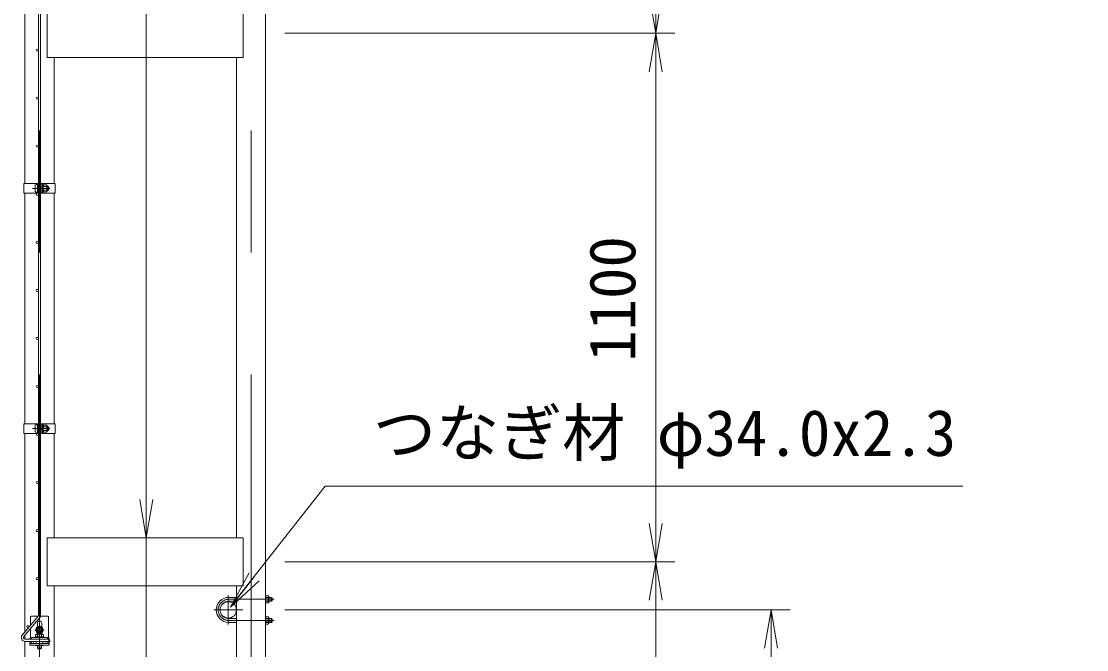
# Model space of a CAD drawing. Units: millimetres, scale not verified. Extents: x -8400 to 8400, y -5940 to 5940.
# Drawn here: x -2598 to -382, y -1351 to -43 of the extents above; entities that cross this region are included whole.
import ezdxf
from ezdxf.enums import TextEntityAlignment as Align

# ---------------------------------------------------------------- set-up
doc = ezdxf.new("R2010")
doc.units = ezdxf.units.MM
doc.header["$LTSCALE"] = 40
doc.linetypes.add('USER1', pattern=[50.8, 31.75, -6.35, 6.35, -6.35])
for name, color, linetype, lineweight in [('0-1_D-STR1', 1, 'Continuous', 18), ('0-2_D-BMK', 2, 'USER1', 13), ('0-3_D-STR3', 3, 'Continuous', 13), ('0-4_D-STR-DIM', 7, 'Continuous', 9), ('0-5_D-STR-TXT', 7, 'Continuous', 9), ('0-6_0', 7, 'Continuous', 9), ('0-7_D-STR2', 7, 'Continuous', 9)]:
    doc.layers.add(name, color=color, linetype=linetype, lineweight=lineweight)
doc.styles.add('ＭＳ ゴシック', font='')
doc.styles.get('ＭＳ ゴシック').set_extended_font_data('MS Gothic')

# ---------------------------------------------------------------- blocks, each defined once
blk = doc.blocks.new('_Open')
at = {"layer": '0-6_0'}
blk.add_line((-40, 6.67), (0, 0), dxfattribs=at)
blk.add_lwpolyline([(-40, -6.67), (0, 0), (-40, 0)], dxfattribs=at)

msp = doc.modelspace()

# ---------------------------------------------------------------- linework, layer by layer
at = {"layer": '0-1_D-STR1'}
for p, q in [((-2090.34, -4068.22), (-2090.34, 3140.78)), ((-2590.84, 99.03), (-2590.84, -380.97)), ((-2590.84, 99.03), (-2590.84, -380.97)), ((-2544.59, -18.22), (-2544.59, -118.22)), ((-2136.59, -18.22), (-2136.59, -118.22)), ((-2136.59, -118.22), (-2544.59, -118.22)), ((-2530.34, -380.97), (-2530.34, -118.22)), ((-2150.84, -118.22), (-2150.84, -1118.22)), ((-2590.84, -400.97), (-2590.84, -880.97)), ((-2590.84, -400.97), (-2590.84, -880.97)), ((-2530.34, -880.97), (-2530.34, -400.97)), ((-2590.84, -900.97), (-2590.84, -1313.68)), ((-2590.84, -900.97), (-2590.84, -1313.68)), ((-2530.34, -1118.22), (-2530.34, -900.97)), ((-2136.59, -1118.22), (-2544.59, -1118.22)), ((-2544.59, -1118.22), (-2544.59, -1218.22)), ((-2136.59, -1118.22), (-2136.59, -1218.22)), ((-2136.59, -1218.22), (-2544.59, -1218.22)), ((-2530.34, -1818.22), (-2530.34, -1218.22)), ((-2150.84, -1218.22), (-2150.84, -1818.22)), ((-2590.84, -1320.68), (-2590.84, -1329.2)), ((-2590.84, -1320.68), (-2590.84, -1329.22)), ((-2590.84, -1333.71), (-2590.84, -1372.72))]:
    msp.add_line(p, q, dxfattribs=at)
msp.add_circle((-2167.84, -1268.22), 17, dxfattribs=at)
at = {"layer": '0-2_D-BMK'}
for p, q in [((-2560.59, -4080.22), (-2560.59, 4646.78)), ((-2120.59, -4080.22), (-2120.59, 3162.78)), ((-2575.01, -390.97), (-2538.82, -390.97)), ((-2575.01, -890.97), (-2538.82, -890.97)), ((-2167.84, -1237.74), (-2167.84, -1298.69)), ((-2166.84, -1246.22), (-2072.08, -1246.22)), ((-2198.07, -1268.22), (-2137.61, -1268.22)), ((-2166.84, -1290.22), (-2072.08, -1290.22)), ((-2570.28, -1310.22), (-2550.9, -1310.22))]:
    msp.add_line(p, q, dxfattribs=at)
msp.add_arc((-2166.84, -1268.22), 22, 90, 270, dxfattribs=at)
at = {"layer": '0-3_D-STR3'}
for p, q in [((-2593.14, -380.97), (-2562.84, -380.97)), ((-2593.14, -380.97), (-2593.14, -400.97)), ((-2569.94, -384.47), (-2569.94, -397.47)), ((-2565.14, -400.97), (-2565.14, -380.97)), ((-2565.14, -382.97), (-2565.14, -398.97)), ((-2562.84, -400.97), (-2562.84, -380.97)), ((-2562.84, -386.97), (-2558.34, -386.97)), ((-2562.84, -387.64), (-2558.34, -387.64)), ((-2562.84, -394.29), (-2558.34, -394.29)), ((-2562.84, -394.97), (-2558.34, -394.97)), ((-2558.34, -380.97), (-2528.04, -380.97)), ((-2558.34, -400.97), (-2558.34, -380.97)), ((-2556.04, -400.97), (-2556.04, -380.97)), ((-2556.04, -382.47), (-2556.04, -383.91)), ((-2555.54, -382.47), (-2556.04, -382.47)), ((-2556.04, -386.97), (-2555.24, -386.97)), ((-2556.04, -387.64), (-2555.24, -387.64)), ((-2556.04, -394.29), (-2555.24, -394.29)), ((-2556.04, -394.97), (-2555.24, -394.97)), ((-2556.04, -398.03), (-2556.04, -399.47)), ((-2555.85, -384.49), (-2555.13, -385.5)), ((-2555.85, -397.45), (-2555.13, -396.44)), ((-2555.54, -382.47), (-2555.54, -383.91)), ((-2555.44, -384.2), (-2555.03, -384.78)), ((-2555.44, -397.74), (-2555.03, -397.16)), ((-2555.24, -386.47), (-2554.85, -383.3)), ((-2555.24, -386.47), (-2555.24, -395.47)), ((-2555.24, -395.47), (-2554.85, -398.63)), ((-2553.08, -383.22), (-2554.75, -383.22)), ((-2553.11, -398.72), (-2554.75, -398.72)), ((-2553.04, -390.97), (-2553.04, -383.24)), ((-2546.24, -387.21), (-2553.04, -387.21)), ((-2553.04, -390.97), (-2553.04, -398.69)), ((-2546.24, -394.72), (-2553.04, -394.72)), ((-2552.94, -383.46), (-2552.99, -383.29)), ((-2546.24, -383.46), (-2552.94, -383.46)), ((-2546.24, -398.47), (-2552.94, -398.47)), ((-2543.74, -385.97), (-2543.74, -395.97)), ((-2543.74, -386.97), (-2542.14, -386.97)), ((-2543.74, -387.64), (-2541.81, -387.64)), ((-2543.74, -394.29), (-2541.81, -394.29)), ((-2543.74, -394.97), (-2542.14, -394.97)), ((-2542.14, -386.97), (-2542.14, -394.97)), ((-2528.04, -380.97), (-2528.04, -400.97)), ((-2593.14, -400.97), (-2562.84, -400.97)), ((-2558.34, -400.97), (-2528.04, -400.97)), ((-2593.14, -880.97), (-2562.84, -880.97)), ((-2593.14, -880.97), (-2593.14, -900.97)), ((-2569.94, -884.47), (-2569.94, -897.47)), ((-2565.14, -900.97), (-2565.14, -880.97)), ((-2565.14, -882.97), (-2565.14, -898.97)), ((-2562.84, -900.97), (-2562.84, -880.97)), ((-2558.34, -880.97), (-2528.04, -880.97)), ((-2558.34, -900.97), (-2558.34, -880.97)), ((-2556.04, -900.97), (-2556.04, -880.97)), ((-2556.04, -882.47), (-2556.04, -883.91)), ((-2555.54, -882.47), (-2556.04, -882.47)), ((-2555.85, -884.49), (-2555.13, -885.5)), ((-2555.54, -882.47), (-2555.54, -883.91)), ((-2555.44, -884.2), (-2555.03, -884.78)), ((-2555.24, -886.47), (-2554.85, -883.3)), ((-2555.24, -886.47), (-2555.24, -895.47)), ((-2553.08, -883.22), (-2554.75, -883.22)), ((-2553.04, -890.97), (-2553.04, -883.24)), ((-2552.94, -883.46), (-2552.99, -883.29)), ((-2546.24, -883.46), (-2552.94, -883.46)), ((-2543.74, -885.97), (-2543.74, -895.97)), ((-2528.04, -880.97), (-2528.04, -900.97)), ((-2593.14, -900.97), (-2562.84, -900.97)), ((-2562.84, -886.97), (-2558.34, -886.97)), ((-2562.84, -887.64), (-2558.34, -887.64)), ((-2562.84, -894.29), (-2558.34, -894.29)), ((-2562.84, -894.97), (-2558.34, -894.97)), ((-2558.34, -900.97), (-2528.04, -900.97)), ((-2556.04, -886.97), (-2555.24, -886.97)), ((-2556.04, -887.64), (-2555.24, -887.64)), ((-2556.04, -894.29), (-2555.24, -894.29)), ((-2556.04, -894.97), (-2555.24, -894.97)), ((-2556.04, -898.03), (-2556.04, -899.47)), ((-2555.85, -897.45), (-2555.13, -896.44)), ((-2555.44, -897.74), (-2555.03, -897.16)), ((-2555.24, -895.47), (-2554.85, -898.63)), ((-2553.11, -898.72), (-2554.75, -898.72)), ((-2546.24, -887.21), (-2553.04, -887.21)), ((-2553.04, -890.97), (-2553.04, -898.69)), ((-2546.24, -894.72), (-2553.04, -894.72)), ((-2546.24, -898.47), (-2552.94, -898.47)), ((-2543.74, -886.97), (-2542.14, -886.97)), ((-2543.74, -887.64), (-2541.81, -887.64)), ((-2543.74, -894.29), (-2541.81, -894.29)), ((-2543.74, -894.97), (-2542.14, -894.97)), ((-2542.14, -886.97), (-2542.14, -894.97)), ((-2090.34, -1253.72), (-2090.34, -1238.72)), ((-2090.34, -1238.72), (-2084.64, -1238.72)), ((-2083.84, -1252.09), (-2083.84, -1240.46)), ((-2166.84, -1242.22), (-2150.84, -1242.22)), ((-2166.84, -1250.22), (-2150.84, -1250.22)), ((-2090.34, -1242.22), (-2077.64, -1242.22)), ((-2084.64, -1242.47), (-2090.34, -1242.47)), ((-2090.34, -1243.02), (-2076.84, -1243.02)), ((-2090.34, -1249.42), (-2076.84, -1249.42)), ((-2084.64, -1249.97), (-2090.34, -1249.97)), ((-2090.34, -1250.22), (-2077.64, -1250.22)), ((-2090.34, -1253.72), (-2084.64, -1253.72)), ((-2077.64, -1250.22), (-2077.64, -1242.22)), ((-2076.84, -1243.02), (-2077.64, -1242.22)), ((-2076.84, -1249.42), (-2077.64, -1250.22)), ((-2076.84, -1249.42), (-2076.84, -1243.02)), ((-2579.59, -1300.27), (-2579.59, -1282.92)), ((-2563.77, -1281.42), (-2578.09, -1281.42)), ((-2543.09, -1281.42), (-2558.7, -1281.42)), ((-2541.59, -1327.68), (-2541.59, -1282.92)), ((-2090.34, -1282.72), (-2084.64, -1282.72)), ((-2083.84, -1284.34), (-2083.84, -1295.97)), ((-2579.59, -1327.18), (-2579.59, -1307.27)), ((-2565.09, -1303.91), (-2565.09, -1295.92)), ((-2556.09, -1303.91), (-2556.09, -1295.92)), ((-2166.84, -1286.22), (-2150.84, -1286.22)), ((-2166.84, -1294.22), (-2150.84, -1294.22)), ((-2090.34, -1286.22), (-2077.64, -1286.22)), ((-2084.64, -1286.47), (-2090.34, -1286.47)), ((-2090.34, -1293.42), (-2076.84, -1293.42)), ((-2084.64, -1293.97), (-2090.34, -1293.97)), ((-2090.34, -1294.22), (-2077.64, -1294.22)), ((-2077.64, -1286.22), (-2077.64, -1294.22)), ((-2076.84, -1287.02), (-2077.64, -1286.22)), ((-2076.84, -1293.42), (-2077.64, -1294.22)), ((-2544.09, -1326.02), (-2577.09, -1326.02)), ((-2577.09, -1326.02), (-2577.09, -1329.22)), ((-2544.09, -1329.22), (-2577.09, -1329.22)), ((-2552.09, -1324.42), (-2569.09, -1324.42)), ((-2569.09, -1324.42), (-2569.09, -1326.02)), ((-2569.09, -1326.02), (-2552.09, -1326.02)), ((-2568.69, -1319.92), (-2568.69, -1324.42)), ((-2568.69, -1324.42), (-2552.49, -1324.42)), ((-2566.82, -1318.92), (-2554.48, -1318.92)), ((-2565.09, -1319.42), (-2565.09, -1316.53)), ((-2564.64, -1319.92), (-2564.64, -1324.42)), ((-2556.54, -1319.92), (-2556.54, -1324.42)), ((-2556.09, -1319.42), (-2556.09, -1316.53)), ((-2552.49, -1319.92), (-2552.49, -1324.42)), ((-2552.09, -1326.02), (-2552.09, -1324.42)), ((-2544.09, -1326.02), (-2544.09, -1329.22)), ((-2581.84, -1333.72), (-2581.84, -1334.52)), ((-2580.59, -1338.22), (-2579.59, -1335.02)), ((-2580.59, -1341.42), (-2580.59, -1338.22)), ((-2540.59, -1338.22), (-2580.59, -1338.22)), ((-2540.59, -1341.42), (-2580.59, -1341.42)), ((-2579.59, -1335.02), (-2579.59, -1334.52)), ((-2567.59, -1338.22), (-2567.59, -1333.72)), ((-2564.59, -1342.42), (-2564.59, -1348.22)), ((-2564.59, -1348.22), (-2556.59, -1348.22)), ((-2564.59, -1348.22), (-2563.91, -1349.42)), ((-2564.59, -1348.22), (-2556.59, -1348.22)), ((-2564.59, -1348.22), (-2563.91, -1349.42)), ((-2563.91, -1342.42), (-2563.91, -1349.42)), ((-2563.91, -1349.42), (-2557.27, -1349.42)), ((-2563.91, -1349.42), (-2557.27, -1349.42)), ((-2557.27, -1342.42), (-2557.27, -1349.42)), ((-2557.27, -1349.42), (-2556.59, -1348.22)), ((-2557.27, -1349.42), (-2556.59, -1348.22)), ((-2556.59, -1342.42), (-2556.59, -1348.22)), ((-2553.59, -1338.22), (-2553.59, -1333.72)), ((-2553.09, -1342.42), (-2553.09, -1341.42)), ((-2542.54, -1333.72), (-2542.54, -1334.52)), ((-2542.54, -1334.52), (-2539.34, -1334.52)), ((-2541.59, -1335.02), (-2541.59, -1334.52)), ((-2540.59, -1338.22), (-2541.59, -1335.02)), ((-2540.59, -1341.42), (-2540.59, -1338.22)), ((-2539.34, -1332.22), (-2539.34, -1334.52))]:
    msp.add_line(p, q, dxfattribs=at)
for points in [[(-2555.54, -398.03), (-2555.54, -399.47), (-2556.04, -399.47)], [(-2555.54, -898.03), (-2555.54, -899.47), (-2556.04, -899.47)], [(-2090.34, -1282.72), (-2090.34, -1297.72), (-2084.64, -1297.72)], [(-2090.34, -1287.02), (-2076.84, -1287.02), (-2076.84, -1293.42)], [(-2578.64, -1333.72), (-2578.64, -1334.52), (-2581.84, -1334.52)], [(-2553.09, -1342.42), (-2568.09, -1342.42), (-2568.09, -1341.42)]]:
    msp.add_lwpolyline(points, dxfattribs=at)
msp.add_lwpolyline([(-2560.59, -1302.71), (-2567.09, -1306.46), (-2567.09, -1313.97), (-2560.59, -1317.72), (-2554.09, -1313.97), (-2554.09, -1306.46)], close=True, dxfattribs=at)
for radius in [7.75, 5, 4.15, 3.65]:
    msp.add_circle((-2560.59, -1310.22), radius, dxfattribs=at)
for centre, radius, start, end in [((-2555.04, -383.91), 1, 180, 215.53768), ((-2555.04, -398.03), 1, 144.46232, 180), ((-2555.04, -383.91), 0.5, 180, 215.53768), ((-2555.04, -398.03), 0.5, 144.46232, 180), ((-2555.54, -385.79), 0.5, 33.43373, 35.53768), ((-2555.54, -396.15), 0.5, 324.46232, 326.56627), ((-2554.75, -383.32), 0.1, 90, 173), ((-2554.75, -398.62), 0.1, 187, 270), ((-2553.11, -398.62), 0.1, 270, 337.2244), ((-2553.08, -383.32), 0.1, 15, 90), ((-2557.92, -385.34), 5.32, 339.37322, 22.7756), ((-2557.92, -396.59), 5.32, 337.2244, 20.62678), ((-2573.8, -390.97), 21.19, 0, 10.20031), ((-2573.8, -390.97), 21.19, 349.79969, 0), ((-2547.26, -385.34), 2.13, 298.45309, 61.54691), ((-2552, -390.97), 6.87, 0, 33.09348), ((-2552, -390.97), 6.87, 326.90652, 0), ((-2547.26, -396.6), 2.13, 298.45309, 61.54691), ((-2550.51, -390.22), 8, 32.13463, 57.68315), ((-2550.51, -391.71), 8, 302.31685, 327.86537), ((-2549.64, -390.97), 8.5, 331.92751, 28.07249), ((-2555.04, -883.91), 1, 180, 215.53768), ((-2555.04, -883.91), 0.5, 180, 215.53768), ((-2555.54, -885.79), 0.5, 33.43373, 35.53768), ((-2554.75, -883.32), 0.1, 90, 173), ((-2553.08, -883.32), 0.1, 15, 90), ((-2557.92, -885.34), 5.32, 339.37322, 22.7756), ((-2547.26, -885.34), 2.13, 298.45309, 61.54691), ((-2550.51, -890.22), 8, 32.13463, 57.68315), ((-2555.04, -898.03), 1, 144.46232, 180), ((-2555.04, -898.03), 0.5, 144.46232, 180), ((-2555.54, -896.15), 0.5, 324.46232, 326.56627), ((-2554.75, -898.62), 0.1, 187, 270), ((-2553.11, -898.62), 0.1, 270, 337.2244), ((-2557.92, -896.59), 5.32, 337.2244, 20.62678), ((-2573.8, -890.97), 21.19, 0, 10.20031), ((-2573.8, -890.97), 21.19, 349.79969, 0), ((-2552, -890.97), 6.87, 0, 33.09348), ((-2552, -890.97), 6.87, 326.90652, 0), ((-2547.26, -896.6), 2.13, 298.45309, 61.54691), ((-2550.51, -891.71), 8, 302.31685, 327.86537), ((-2549.64, -890.97), 8.5, 331.92751, 28.07249), ((-2086.42, -1240.59), 2.59, 313.61134, 46.38866), ((-2166.84, -1268.22), 26, 90, 270), ((-2166.84, -1268.22), 18, 90, 270), ((-2093.03, -1246.22), 9.19, 335.91485, 24.08515), ((-2086.4, -1251.84), 2.57, 313.14552, 46.85448), ((-2578.09, -1282.92), 1.5, 90, 180), ((-2543.09, -1282.92), 1.5, 0, 90), ((-2086.4, -1284.59), 2.57, 313.14552, 46.85448), ((-2560.59, -1295.92), 4.5, 0, 180), ((-2093.03, -1290.22), 9.19, 335.91485, 24.08515), ((-2086.42, -1295.84), 2.59, 313.61134, 46.38866), ((-2576.14, -1331.72), 5.7, 99.59407, 153.98563), ((-2566.66, -1321.45), 2.54, 37.21089, 142.78911), ((-2560.59, -1327.62), 8.7, 62.26063, 117.73937), ((-2554.51, -1321.47), 2.55, 37.42505, 142.57495), ((-2545.04, -1332.22), 5.7, 0, 80.40593)]:
    msp.add_arc(centre, radius, start, end, dxfattribs=at)
for centre, start_param, end_param in [((-2565.14, -384.47), 1.5707963, 3.1415927), ((-2565.14, -397.47), 3.1415927, 4.712389), ((-2565.14, -884.47), 1.5707963, 3.1415927), ((-2565.14, -897.47), 3.1415927, 4.712389)]:
    msp.add_ellipse(centre, major_axis=(4.8, 0), ratio=0.3125, start_param=start_param, end_param=end_param, dxfattribs=at)
at = {"layer": '0-4_D-STR-DIM'}
for p, q in [((-2050.34, -68.22), (-1238.61, -68.22)), ((-2050.34, -68.22), (-1238.61, -68.22)), ((-1278.61, -1088.22), (-1278.61, -148.22)), ((-2050.34, -1168.22), (-1238.61, -1168.22)), ((-2050.34, -1168.22), (-1238.61, -1168.22)), ((-1278.61, -1788.22), (-1278.61, -1248.22)), ((-2050.34, -1268.22), (-998.61, -1268.22)), ((-1038.61, -3288.22), (-1038.61, -1348.22))]:
    msp.add_line(p, q, dxfattribs=at)
at = {"layer": '0-5_D-STR-TXT'}
for q in [(-2338.46, -2416.22), (-2338.46, -1816.22)]:
    msp.add_line((-2338.46, 931.78), q, dxfattribs=at)
for points in [[(-381.93, 931.78), (-2338.46, 931.78), (-2338.46, -1116.22)], [(-381.93, 931.78), (-2338.46, 931.78), (-2338.46, -2916.22)], [(-639.82, -1010.98), (-1966.54, -1010.98), (-2162.31, -1260.75)]]:
    msp.add_lwpolyline(points, dxfattribs=at)
at = {"layer": '0-7_D-STR2'}
for p, q in [((-2562.84, 572.6), (-2562.84, -1279.03)), ((-2558.34, 572.6), (-2558.34, -1279.03)), ((-2563.66, -1281.28), (-2596.63, -1320.57)), ((-2560.21, -1284.17), (-2593.18, -1323.47)), ((-2541.34, -1329.22), (-2590.5, -1329.22)), ((-2541.34, -1329.22), (-2541.34, -1333.72)), ((-2541.34, -1333.72), (-2590.5, -1333.72))]:
    msp.add_line(p, q, dxfattribs=at)
for centre in [(-2565.09, -103.22), (-2565.09, -203.22), (-2565.09, -303.22), (-2565.09, -403.22), (-2565.09, -503.22), (-2565.09, -603.22), (-2565.09, -703.22), (-2565.09, -803.22), (-2565.09, -903.22), (-2565.09, -1003.22), (-2565.09, -1103.22), (-2565.09, -1203.22), (-2585, -1303.22), (-2575.34, -1335.97), (-2545.34, -1335.97)]:
    msp.add_circle(centre, 2.25, dxfattribs=at)
for centre, radius, start, end in [((-2566.34, -1279.03), 3.5, 320, 0), ((-2566.34, -1279.03), 8, 320, 0), ((-2590.5, -1325.72), 8, 140, 270), ((-2590.5, -1325.72), 3.5, 140, 270)]:
    msp.add_arc(centre, radius, start, end, dxfattribs=at)

# ---------------------------------------------------------------- block references
at = {"layer": '0-4_D-STR-DIM', "xscale": 2, "yscale": 2}
for p, rotation in [((-1278.61, -68.22), 270), ((-1278.61, -68.22), 90), ((-1278.61, -1168.22), 270), ((-1278.61, -1168.22), 90), ((-1038.61, -1268.22), 90)]:
    msp.add_blockref('_Open', p, dxfattribs=dict(at, rotation=rotation))
at = {"layer": '0-5_D-STR-TXT', "xscale": 2, "yscale": 2}
for p, rotation in [((-2338.46, -1118.22), 270), ((-2163.55, -1262.32), 231.90927)]:
    msp.add_blockref('_Open', p, dxfattribs=dict(at, rotation=rotation))

# ---------------------------------------------------------------- texts
at = {"layer": '0-4_D-STR-DIM', "style": 'ＭＳ ゴシック'}
msp.add_text('1100', height=96.19, rotation=90, dxfattribs=at).set_placement((-1292.1, -752.02), align=Align.BOTTOM_LEFT)
at = {"layer": '0-5_D-STR-TXT', "style": 'ＭＳ ゴシック'}
msp.add_text('つなぎ材 φ34.0x2.3', height=96.19, dxfattribs=at).set_placement((-1866.72, -976.68), align=Align.BOTTOM_LEFT)

doc.saveas('drawing.dxf')
